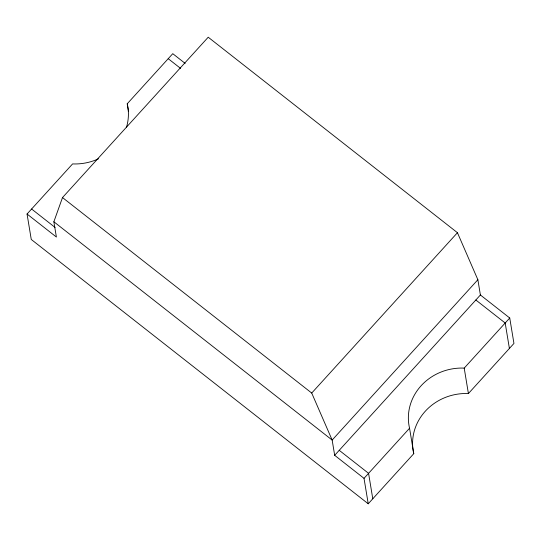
<?xml version="1.0" encoding="UTF-8"?>
<svg xmlns="http://www.w3.org/2000/svg" width="541" height="541" viewBox="0 0 541 541"><rect width="100%" height="100%" fill="white"/><g stroke="black" fill="none" stroke-linecap="round" stroke-linejoin="round"><path stroke-width="0.81" d="M27.05 214.02L56.392 237.039L53.863 221.769L62.499 197.56L208.217 37.214L457.443 232.711L477.872 279.724L480.394 294.987L509.737 318.007L513.95 343.44L468.411 393.55A52.301 48.595 -9.4 0 0 413.77 453.676L368.232 503.786L31.263 239.46L27.05 214.02L72.589 163.916A52.301 48.595 -9.4 0 0 98.476 158.817M126.384 127.622A52.301 48.595 -9.4 0 0 127.23 103.784L172.768 53.681L185.157 63.398M368.232 503.786L364.019 478.345L334.676 455.326L332.154 440.063L311.724 393.05L457.443 232.711M477.872 279.724L332.154 440.063L53.863 221.769M334.676 455.326L480.394 294.987M364.019 478.345L409.557 428.235A52.301 48.595 -9.4 0 1 464.205 368.11L509.737 318.007M168.217 58.692L180.599 68.409M475.843 299.998L505.186 323.011L509.399 348.451M62.499 197.56L311.724 393.05M31.601 209.009L55.074 227.423M339.234 450.315L368.577 473.334L372.783 498.775M464.205 368.11L468.411 393.55M409.557 428.235L413.77 453.676M127.23 103.784L128.454 111.176"/></g></svg>
